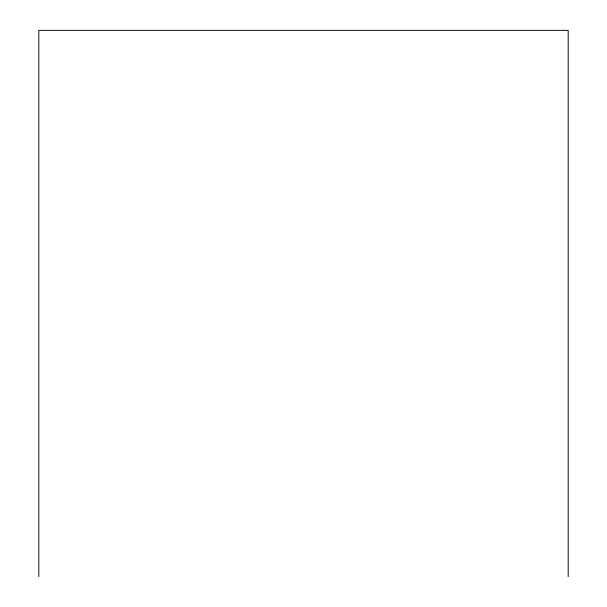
<?xml version="1.0" encoding="UTF-8"?>
<svg xmlns="http://www.w3.org/2000/svg" width="607" height="607" viewBox="0 0 607 607"><rect width="100%" height="100%" fill="white"/><g stroke="black" fill="none" stroke-linecap="round" stroke-linejoin="round"><path stroke-width="0.91" d="M568.19 576.65L568.19 30.35L38.81 30.35L38.81 576.65"/></g></svg>
